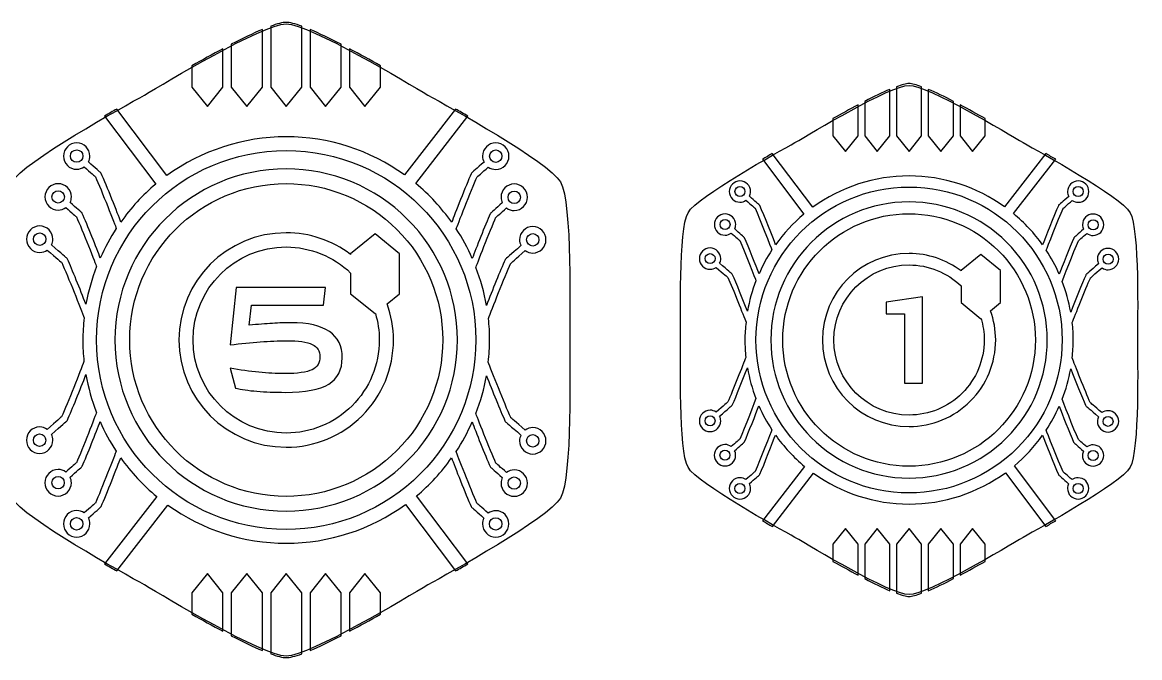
# Model space of a CAD drawing. Extents: x 3 to 173, y 187 to 306.
# Drawn here: x 29.58 to 78.08, y 278.48 to 306.05 of the extents above; entities that cross this region are included whole.
import ezdxf

# ---------------------------------------------------------------- set-up
doc = ezdxf.new("R2010")
doc.units = 0
doc.layers.add('Layer_1', color=7, linetype='CONTINUOUS')

msp = doc.modelspace()

# ---------------------------------------------------------------- linework, layer by layer
at = {"layer": 'Layer_1', "color": 7}
for points in [[(41.029709, 306.051302)], [(42.064892, 305.742621)], [(43.77366, 304.906979)], [(68.067922, 303.392791)], [(68.903562, 303.143641)], [(48.382369, 302.289258)], [(70.282703, 302.468954)], [(31.935759, 300.515998)], [(41.029709, 300.487886)], [(50.126415, 300.514896)], [(74.002305, 300.355595)], [(41.029709, 299.690278)], [(41.029709, 299.05197)], [(60.727937, 298.92464)], [(68.067922, 298.90204)], [(75.410108, 298.924088)], [(31.132089, 298.742739)], [(50.929534, 298.730612)], [(68.067922, 298.25822)], [(60.079709, 297.493134)], [(68.067922, 297.742834)], [(76.058339, 297.483212)], [(30.328416, 296.908294)], [(41.029709, 296.917114)], [(51.734311, 296.884592)], [(41.029709, 296.301406)], [(59.430928, 296.012569)], [(68.067922, 296.019735)], [(76.70767, 295.993277)], [(68.067922, 295.522539)], [(68.65276, 294.143398), (67.069671, 293.903069), (67.069671, 293.405321), (67.864522, 293.405321), (67.864522, 290.383008), (68.65276, 290.383008), (68.65276, 294.143398)], [(59.429275, 288.971345)], [(76.705466, 288.947643)], [(30.326211, 288.184761)], [(51.731553, 288.155548)], [(60.078056, 287.480859)], [(76.057785, 287.467631)], [(31.130435, 286.338189)], [(50.928984, 286.321654)], [(60.726836, 286.039982)], [(75.408454, 286.036124)], [(31.934105, 284.553354)], [(50.12421, 284.548946)], [(68.068163, 281.209458)], [(41.02992, 278.544218)]]:
    msp.add_lwpolyline(points, close=True, dxfattribs=at)
for points in [[(38.647356, 305.0977), (38.647356, 304.899813), (38.647356, 304.817682), (38.647356, 303.234041), (39.321492, 302.400603), (39.995077, 303.234041), (39.995077, 304.817682), (39.995077, 304.899813), (39.995077, 305.742621), (39.995077, 305.742621)], [(40.356124, 305.884835), (40.356124, 304.817682), (40.356124, 303.234041), (41.029709, 302.400603), (41.703845, 303.234041), (41.703845, 304.899813), (41.703845, 305.884835)], [(42.064892, 305.742621), (42.064892, 304.817682), (42.064892, 303.234041), (42.738477, 302.400603), (43.412063, 303.234041), (43.412063, 304.899813), (43.412063, 305.0977)], [(36.939141, 304.167248), (36.939141, 303.234041), (37.612726, 302.400603), (38.286312, 303.234041), (38.286312, 304.899813), (38.286312, 304.905877), (38.286312, 304.905877)], [(43.77366, 304.906979), (43.77366, 304.817682), (43.77366, 303.234041), (44.447243, 302.400603), (45.120828, 303.234041), (45.120828, 304.167799)], [(66.145283, 302.622743), (66.145283, 302.463442), (66.145283, 302.396745), (66.145283, 301.118477), (66.688781, 300.445994), (67.232829, 301.118477), (67.232829, 302.396745), (67.232829, 302.463442), (67.232829, 303.143641), (67.232829, 303.143641)], [(67.524424, 303.258294), (67.524424, 302.396745), (67.524424, 301.118477), (68.067922, 300.445994), (68.61197, 301.118477), (68.61197, 302.463442), (68.61197, 303.258294)], [(68.903562, 303.143641), (68.903562, 302.396745), (68.903562, 301.118477), (69.447063, 300.445994), (69.991111, 301.118477), (69.991111, 302.463442), (69.991111, 302.622743)], [(35.853246, 299.40089), (33.675396, 302.287604)], [(48.382369, 302.289258), (46.16483, 299.428451)], [(64.766142, 301.871988), (64.766142, 301.118477), (65.31019, 300.445994), (65.853688, 301.118477), (65.853688, 302.463442), (65.853688, 302.468403), (65.853688, 302.468403)], [(70.282703, 302.468954), (70.282703, 302.396745), (70.282703, 301.118477), (70.826201, 300.445994), (71.370252, 301.118477), (71.370252, 301.872539)], [(33.142922, 301.981129), (35.367076, 299.032127)], [(46.651003, 299.059688), (48.915947, 301.98168)], [(63.89026, 298.024505), (62.132436, 300.354492)], [(74.002305, 300.355595), (72.212508, 298.047105)], [(61.702487, 300.107548), (63.497796, 297.726849)], [(72.604974, 297.748898), (74.433354, 300.108099)], [(32.999053, 299.492943), (32.98803, 299.514991), (32.970391, 299.533733)], [(49.091232, 299.524913), (49.073593, 299.506172), (49.063673, 299.483021)], [(61.586731, 298.098919), (61.577911, 298.117109), (61.56358, 298.131441)], [(74.574465, 298.124826), (74.560134, 298.109944), (74.551867, 298.091202)], [(32.177742, 297.754961), (32.166718, 297.778663), (32.148529, 297.796302)], [(49.913647, 297.77701), (49.895455, 297.758819), (49.884432, 297.735117)], [(45.409666, 293.831411), (45.953714, 294.273485), (45.953714, 296.003199), (44.890422, 296.868056), (43.828231, 296.003199), (43.828231, 295.978394)], [(60.923619, 296.696076), (60.914799, 296.715369), (60.899918, 296.729701)], [(75.23813, 296.713715), (75.223246, 296.699384), (75.214426, 296.680091)], [(71.602865, 293.528793), (72.042184, 293.885981), (72.042184, 295.281658), (71.18394, 295.980048), (70.3268, 295.281658)], [(31.533372, 295.77224), (31.522899, 295.795391), (31.504709, 295.813581)], [(50.557464, 295.779957), (50.538724, 295.761766), (50.528801, 295.739167)], [(43.828231, 295.170313), (43.828231, 294.273485), (44.890422, 293.40918)], [(60.403272, 295.095347), (60.395005, 295.114088), (60.380121, 295.128971)], [(75.757924, 295.101962), (75.743043, 295.087079), (75.734774, 295.068889)], [(38.853511, 294.535313), (38.59885, 292.04878)], [(39.418508, 292.90151), (39.519931, 293.771328), (42.654141, 293.771328), (42.730759, 294.535313), (38.853511, 294.535313), (38.853511, 294.535313)], [(70.3268, 294.609727), (70.3268, 293.885981), (71.18394, 293.188143), (71.191659, 293.194206)], [(38.59885, 291.039505), (38.823745, 290.173546)], [(60.37902, 289.423893), (60.392798, 289.438776), (60.401618, 289.457518)], [(75.73312, 289.431059), (75.741939, 289.412318), (75.756824, 289.397435)], [(31.503056, 288.745347), (31.520144, 288.764088), (31.531168, 288.78724)], [(50.526597, 288.754167), (50.537621, 288.731016), (50.555813, 288.712826)], [(60.898814, 287.81269), (60.913699, 287.827022), (60.921965, 287.846314)], [(75.213326, 287.829779), (75.222145, 287.811036), (75.236476, 287.796705)], [(32.146875, 286.749949), (32.165064, 286.767588), (32.175537, 286.791289)], [(49.882778, 286.770895), (49.893801, 286.747742), (49.91144, 286.730103)], [(63.53252, 286.776407), (61.704141, 284.418308)], [(61.561926, 286.401579), (61.576811, 286.416464), (61.585077, 286.434653)], [(62.13464, 284.17026), (63.924987, 286.47875)], [(72.247235, 286.501901), (74.005062, 284.171914)], [(74.54966, 286.428038), (74.559033, 286.409298), (74.573364, 286.394414)], [(35.410069, 285.465617), (33.145126, 282.544174)], [(32.968737, 285.000941), (32.986926, 285.019684), (32.997953, 285.042834)], [(33.678151, 282.236597), (35.896242, 285.097405)], [(46.207827, 285.125517), (48.385676, 282.238801)], [(49.060916, 285.034015), (49.072492, 285.010864), (49.090131, 284.992122)], [(65.31019, 284.080411), (64.766142, 283.40793), (64.766142, 282.654969)], [(65.853688, 282.058004), (65.853688, 282.12966), (65.853688, 283.40793), (65.31019, 284.080411), (65.31019, 284.080411)], [(66.688781, 284.080411), (66.145283, 283.40793), (66.145283, 282.12966), (66.145283, 282.062413), (66.145283, 281.903663)], [(67.232829, 281.382215), (67.232829, 282.062413), (67.232829, 282.12966), (67.232829, 283.40793), (66.688781, 284.080411), (66.688781, 284.080411)], [(68.067922, 284.080411), (67.524424, 283.40793), (67.524424, 282.062413), (67.524424, 281.268112)], [(68.61197, 281.267562), (68.61197, 282.12966), (68.61197, 283.40793), (68.067922, 284.080411), (68.067922, 284.080411)], [(69.447063, 284.080411), (68.903562, 283.40793), (68.903562, 282.062413), (68.903562, 281.382215)], [(69.991111, 281.903663), (69.991111, 282.12966), (69.991111, 283.40793), (69.447063, 284.080411), (69.447063, 284.080411)], [(70.826201, 284.080411), (70.282703, 283.40793), (70.282703, 282.062413), (70.282703, 282.057451)], [(71.370252, 282.654419), (71.370252, 283.40793), (70.826201, 284.080411), (70.826201, 284.080411)], [(37.612726, 282.125802), (36.939141, 281.292366), (36.939141, 280.359159)], [(38.286312, 279.62053), (38.286312, 279.708724), (38.286312, 281.292366), (37.612726, 282.125802), (37.612726, 282.125802)], [(39.321492, 282.125802), (38.647356, 281.292366), (38.647356, 279.708724), (38.647356, 279.625491), (38.647356, 279.428706)], [(39.995077, 278.783233), (39.995077, 279.625491), (39.995077, 279.708724), (39.995077, 281.292366), (39.321492, 282.125802), (39.321492, 282.125802)], [(41.029709, 282.125802), (40.356124, 281.292366), (40.356124, 279.625491), (40.356124, 278.641572)], [(41.703845, 278.641021), (41.703845, 279.708724), (41.703845, 281.292366), (41.029709, 282.125802), (41.029709, 282.125802)], [(42.738477, 282.125802), (42.064892, 281.292366), (42.064892, 279.625491), (42.064892, 278.783233)], [(43.412063, 279.428706), (43.412063, 279.708724), (43.412063, 281.292366), (42.738477, 282.125802), (42.738477, 282.125802)], [(44.447243, 282.125802), (43.77366, 281.292366), (43.77366, 279.625491), (43.77366, 279.619426)], [(45.120828, 280.358606), (45.120828, 281.292366), (44.447243, 282.125802), (44.447243, 282.125802)]]:
    msp.add_lwpolyline(points, dxfattribs=at)
for points in [[(41.029709, 306.051302), (40.872895, 306.051302), (40.636746, 305.986669), (40.356124, 305.884835)], [(41.703845, 305.884835), (41.423336, 305.986613), (41.186475, 306.051302), (41.029709, 306.051302)], [(34.876254, 302.896791), (35.77092, 303.412119), (39.996847, 305.982292), (41.029918, 305.982292)], [(39.995077, 305.742621), (39.595961, 305.574511), (39.132626, 305.349068), (38.647356, 305.0977)], [(41.029918, 305.982292), (42.062989, 305.982292), (46.28892, 303.412119), (47.183586, 302.896791)], [(43.412063, 305.0977), (42.926844, 305.349033), (42.463943, 305.574556), (42.064892, 305.742621)], [(38.286312, 304.905877), (37.832465, 304.664441), (37.374446, 304.414362), (36.939141, 304.167248)], [(45.120828, 304.167799), (44.685486, 304.414927), (44.227499, 304.665565), (43.77366, 304.906979)], [(63.110866, 300.830965), (63.831595, 301.246178), (67.235936, 303.317034), (68.068162, 303.317034)], [(67.232829, 303.143641), (66.910701, 303.007947), (66.536948, 302.825642), (66.145283, 302.622743)], [(68.067922, 303.392791), (67.941357, 303.392791), (67.750916, 303.340492), (67.524424, 303.258294)], [(68.61197, 303.258294), (68.385566, 303.340447), (68.194448, 303.392791), (68.067922, 303.392791)], [(68.068162, 303.317034), (68.900388, 303.317034), (72.304732, 301.246178), (73.02546, 300.830965)], [(69.991111, 302.622743), (69.599488, 302.825614), (69.22564, 303.007983), (68.903562, 303.143641)], [(29.121023, 299.122781), (29.63756, 300.015354), (33.981589, 302.381464), (34.876254, 302.896791)], [(47.183586, 302.896791), (48.07825, 302.381464), (52.422279, 300.015354), (52.938815, 299.122781)], [(33.675396, 302.287604), (33.507062, 302.191832), (33.328607, 302.088222), (33.142922, 301.981129)], [(48.915947, 301.98168), (48.729499, 302.089205), (48.551293, 302.193162), (48.382369, 302.289258)], [(65.853688, 302.468403), (65.487383, 302.273521), (65.11748, 302.071452), (64.766142, 301.871988)], [(71.370252, 301.872539), (71.018883, 302.072015), (70.648999, 302.27409), (70.282703, 302.468954)], [(31.935759, 300.819718), (31.620629, 300.819718), (31.361944, 300.562387), (31.361944, 300.247556)], [(32.509576, 300.247556), (32.509576, 300.562387), (32.250885, 300.819718), (31.935759, 300.819718)], [(41.029709, 301.086506), (39.169598, 301.083244), (37.358005, 300.493333), (35.853246, 299.40089)], [(46.16483, 299.428451), (44.668205, 300.502854), (42.87265, 301.082613), (41.029709, 301.086506)], [(50.126415, 300.819718), (49.81076, 300.819718), (49.553151, 300.560039), (49.553151, 300.244249)], [(50.699678, 300.244249), (50.699678, 300.560039), (50.442066, 300.819718), (50.126415, 300.819718)], [(58.474541, 297.790146), (58.890655, 298.509315), (62.390137, 300.415752), (63.110866, 300.830965)], [(73.02546, 300.830965), (73.746188, 300.415752), (77.24567, 298.509315), (77.661784, 297.790146)], [(31.361944, 300.247556), (31.361944, 299.93273), (31.620629, 299.673741), (31.935759, 299.673741)], [(31.667317, 300.247556), (31.667317, 300.397701), (31.785467, 300.515998), (31.935759, 300.515998)], [(31.935759, 299.978563), (31.785467, 299.978563), (31.667317, 300.097411), (31.667317, 300.247556)], [(31.935759, 300.515998), (32.086048, 300.515998), (32.204203, 300.397701), (32.204203, 300.247556)], [(32.204203, 300.247556), (32.204203, 300.097411), (32.086048, 299.978563), (31.935759, 299.978563)], [(32.446186, 299.991241), (32.485417, 300.068577), (32.509576, 300.155523), (32.509576, 300.247556)], [(32.79731, 292.263754), (32.797755, 296.805782), (36.483327, 300.487653), (41.029709, 300.487886)], [(41.029709, 300.487886), (45.576523, 300.488261), (49.262767, 296.806213), (49.263213, 292.263754)], [(49.553151, 300.244249), (49.553151, 300.151348), (49.577495, 300.0649), (49.617091, 299.986832)], [(49.85687, 300.2448), (49.85687, 300.396955), (49.976651, 300.514896), (50.126415, 300.514896)], [(50.126415, 299.9725), (49.976651, 299.9725), (49.85687, 300.092636), (49.85687, 300.2448)], [(50.126415, 300.514896), (50.276173, 300.514896), (50.394856, 300.396955), (50.394856, 300.2448)], [(50.394856, 300.2448), (50.394856, 300.092636), (50.276173, 299.9725), (50.126415, 299.9725)], [(50.126415, 299.668229), (50.442066, 299.668229), (50.699678, 299.928463), (50.699678, 300.244249)], [(62.132436, 300.354492), (61.996571, 300.277187), (61.852356, 300.193991), (61.702487, 300.107548)], [(74.433354, 300.108099), (74.28287, 300.194891), (74.138643, 300.278028), (74.002305, 300.355595)], [(31.935759, 299.673741), (32.055489, 299.673741), (32.16687, 299.71111), (32.259324, 299.774614)], [(32.259324, 299.774614), (32.530435, 299.539679), (32.745116, 299.350557), (32.748251, 299.347422)], [(32.970391, 299.533733), (32.970391, 299.533733), (32.742838, 299.734111), (32.446186, 299.991241)], [(49.617091, 299.986832), (49.319516, 299.727149), (49.091232, 299.524913), (49.091232, 299.524913)], [(49.315026, 299.340256), (49.318158, 299.343395), (49.532379, 299.533864), (49.803403, 299.770204)], [(49.803403, 299.770204), (49.895574, 299.706574), (50.006764, 299.668229), (50.126415, 299.668229)], [(32.748251, 299.347422), (33.002279, 298.788502), (33.61171, 297.214948), (33.653346, 297.107283)], [(33.852886, 297.384544), (33.720351, 297.727294), (33.23671, 298.975429), (32.999053, 299.492943)], [(41.029709, 299.690278), (36.924286, 299.689801), (33.596465, 296.364695), (33.596572, 292.263203)], [(46.286565, 297.515011), (44.892362, 298.90787), (43.001404, 299.690341), (41.029709, 299.690278)], [(49.063673, 299.483021), (48.827713, 298.965929), (48.351384, 297.731043), (48.214249, 297.374071)], [(48.409931, 297.087991), (48.453441, 297.201162), (49.061514, 298.779055), (49.315026, 299.340256)], [(68.067922, 299.385456), (66.566675, 299.382653), (65.104636, 298.906367), (63.89026, 298.024505)], [(72.212508, 298.047105), (71.004573, 298.914338), (69.555371, 299.382307), (68.067922, 299.385456)], [(31.132089, 299.046458), (30.816968, 299.046458), (30.558272, 298.788576), (30.558272, 298.473746)], [(31.705903, 298.473746), (31.705903, 298.788576), (31.447221, 299.046458), (31.132089, 299.046458)], [(35.367076, 299.032127), (34.794431, 298.549327), (34.285614, 297.995686), (33.852886, 297.384544)], [(34.23543, 292.263203), (34.235247, 296.012223), (37.277096, 299.051603), (41.029709, 299.05197)], [(41.029709, 299.05197), (42.831974, 299.052086), (44.560456, 298.336883), (45.834859, 297.06372)], [(48.214249, 297.374071), (47.768942, 298.001619), (47.243405, 298.568295), (46.651003, 299.059688)], [(50.929534, 299.034883), (50.613877, 299.034883), (50.35627, 298.774656), (50.35627, 298.458863)], [(51.504452, 298.458863), (51.504452, 298.774656), (51.245186, 299.034883), (50.929534, 299.034883)], [(52.938815, 299.122781), (53.45535, 298.230209), (53.337251, 293.293911), (53.337251, 292.263255)], [(60.727937, 299.169931), (60.473593, 299.169931), (60.264918, 298.962136), (60.264918, 298.708012)], [(60.511862, 298.708012), (60.511862, 298.829206), (60.606635, 298.92464), (60.727937, 298.92464)], [(61.19151, 298.708012), (61.19151, 298.962136), (60.982279, 299.169931), (60.727937, 299.169931)], [(60.727937, 298.92464), (60.849236, 298.92464), (60.944565, 298.829206), (60.944565, 298.708012)], [(61.423573, 292.263754), (61.423958, 295.92992), (64.398551, 298.901798), (68.067922, 298.90204)], [(68.067922, 298.90204), (71.737723, 298.902405), (74.712987, 295.930349), (74.713372, 292.263754)], [(75.410108, 299.169931), (75.155338, 299.169931), (74.947089, 298.960155), (74.947089, 298.705256)], [(75.192379, 298.705807), (75.192379, 298.828623), (75.289229, 298.924088), (75.410108, 298.924088)], [(75.872577, 298.705256), (75.872577, 298.960155), (75.664867, 299.169931), (75.410108, 299.169931)], [(75.410108, 298.924088), (75.530978, 298.924088), (75.626736, 298.828623), (75.626736, 298.705807)], [(30.558272, 298.473746), (30.558272, 298.158922), (30.816968, 297.899931), (31.132089, 297.899931)], [(30.863094, 298.473746), (30.863094, 298.623891), (30.981797, 298.742739), (31.132089, 298.742739)], [(31.132089, 298.205304), (30.981797, 298.205304), (30.863094, 298.323601), (30.863094, 298.473746)], [(31.132089, 298.742739), (31.28238, 298.742739), (31.40108, 298.623891), (31.40108, 298.473746)], [(31.40108, 298.473746), (31.40108, 298.323601), (31.28238, 298.205304), (31.132089, 298.205304)], [(31.650782, 298.232313), (31.68538, 298.305876), (31.705903, 298.387579), (31.705903, 298.473746)], [(50.35627, 298.458863), (50.35627, 298.372026), (50.377115, 298.290508), (50.411944, 298.216328)], [(50.661646, 298.459414), (50.661646, 298.611571), (50.77977, 298.730612), (50.929534, 298.730612)], [(50.929534, 298.188216), (50.77977, 298.188216), (50.661646, 298.307253), (50.661646, 298.459414)], [(50.929534, 298.730612), (51.079301, 298.730612), (51.199079, 298.611571), (51.199079, 298.459414)], [(51.199079, 298.459414), (51.199079, 298.307253), (51.079301, 298.188216), (50.929534, 298.188216)], [(50.929534, 297.882843), (51.245186, 297.882843), (51.504452, 298.14308), (51.504452, 298.458863)], [(60.264918, 298.708012), (60.264918, 298.453891), (60.473593, 298.244991), (60.727937, 298.244991)], [(60.727937, 298.490833), (60.606635, 298.490833), (60.511862, 298.586819), (60.511862, 298.708012)], [(60.944565, 298.708012), (60.944565, 298.586819), (60.849236, 298.490833), (60.727937, 298.490833)], [(60.727937, 298.244991), (60.824573, 298.244991), (60.914593, 298.275311), (60.989216, 298.326571)], [(60.989216, 298.326571), (61.208031, 298.136937), (61.381352, 297.984041), (61.383884, 297.98151)], [(61.140247, 298.501306), (61.171898, 298.56373), (61.19151, 298.633725), (61.19151, 298.708012)], [(61.56358, 298.131441), (61.56358, 298.131441), (61.379679, 298.293757), (61.140247, 298.501306)], [(74.998902, 298.497448), (74.758725, 298.287838), (74.574465, 298.124826), (74.574465, 298.124826)], [(74.755265, 297.975447), (74.757805, 297.977987), (74.930635, 298.131945), (75.149383, 298.322713)], [(74.947089, 298.705256), (74.947089, 298.630268), (74.966954, 298.560463), (74.998902, 298.497448)], [(75.149383, 298.322713), (75.223774, 298.271353), (75.313534, 298.240582), (75.410108, 298.240582)], [(75.410108, 298.485872), (75.289229, 298.485872), (75.192379, 298.582984), (75.192379, 298.705807)], [(75.626736, 298.705807), (75.626736, 298.582984), (75.530978, 298.485872), (75.410108, 298.485872)], [(75.410108, 298.240582), (75.664867, 298.240582), (75.872577, 298.450361), (75.872577, 298.705256)], [(31.132089, 297.899931), (31.257392, 297.899931), (31.3725, 297.942834), (31.467227, 298.011827)], [(31.467227, 298.011827), (31.71696, 297.794872), (31.92403, 297.612904), (31.926939, 297.609991)], [(32.148529, 297.796302), (32.148529, 297.796302), (31.931906, 297.988007), (31.650782, 298.232313)], [(50.411944, 298.216328), (50.1301, 297.969686), (49.913644, 297.77701), (49.913647, 297.77701)], [(50.135784, 297.592352), (50.138917, 297.595491), (50.346429, 297.778607), (50.593845, 297.99474)], [(50.593845, 297.99474), (50.688584, 297.92523), (50.803926, 297.882843), (50.929534, 297.882843)], [(61.383884, 297.98151), (61.58891, 297.530363), (62.080637, 296.259878), (62.114244, 296.172973)], [(62.275751, 296.396766), (62.16878, 296.673426), (61.778546, 297.681194), (61.586731, 298.098919)], [(68.067922, 298.25822), (64.754347, 298.257877), (62.068378, 295.573883), (62.068493, 292.263203)], [(72.310982, 296.502477), (71.185644, 297.62678), (69.659353, 298.258347), (68.067922, 298.25822)], [(74.551867, 298.091202), (74.361421, 297.673817), (73.977387, 296.676638), (73.866705, 296.388498)], [(74.024905, 296.157539), (74.060019, 296.248889), (74.550654, 297.522459), (74.755265, 297.975447)], [(31.926939, 297.609991), (32.172636, 297.067687), (32.776149, 295.504124), (32.79731, 295.449227)], [(32.960468, 295.821298), (32.80655, 296.219495), (32.393399, 297.284259), (32.177742, 297.754961)], [(48.463951, 292.263203), (48.464002, 294.233009), (47.680769, 296.122152), (46.286565, 297.515011)], [(49.884432, 297.735117), (49.67134, 297.267041), (49.268318, 296.221188), (49.108871, 295.805864)], [(49.264313, 295.415603), (49.285677, 295.471372), (49.890432, 297.047683), (50.135784, 297.592352)], [(58.153569, 292.263246), (58.153569, 293.093672), (58.058429, 297.070977), (58.474541, 297.790146)], [(60.079709, 297.738424), (59.825371, 297.738424), (59.616137, 297.530079), (59.616137, 297.275955)], [(59.862531, 297.275955), (59.862531, 297.397149), (59.958407, 297.493134), (60.079709, 297.493134)], [(60.542729, 297.275955), (60.542729, 297.530078), (60.334054, 297.738424), (60.079709, 297.738424)], [(60.079709, 297.493134), (60.201008, 297.493134), (60.296338, 297.397148), (60.296338, 297.275955)], [(63.497796, 297.726849), (63.035622, 297.337081), (62.624975, 296.890129), (62.275751, 296.396766)], [(62.584432, 292.263203), (62.584344, 295.289192), (65.039287, 297.742407), (68.067922, 297.742834)], [(68.067922, 297.742834), (69.522523, 297.742921), (70.917575, 297.165638), (71.94615, 296.137993)], [(73.866705, 296.388498), (73.507275, 296.894974), (73.083102, 297.352317), (72.604974, 297.748898)], [(76.058339, 297.729054), (75.803568, 297.729054), (75.595316, 297.518729), (75.595316, 297.263828)], [(75.842261, 297.264379), (75.842261, 297.387197), (75.93746, 297.483212), (76.058339, 297.483212)], [(76.521908, 297.263828), (76.521908, 297.518729), (76.313103, 297.729054), (76.058339, 297.729054)], [(76.058339, 297.483212), (76.179214, 297.483212), (76.275517, 297.387197), (76.275517, 297.264379)], [(77.661784, 297.790146), (78.077896, 297.070977), (77.982758, 293.093672), (77.982758, 292.263246)], [(30.328416, 297.212565), (30.013286, 297.212565), (29.754601, 296.954124), (29.754601, 296.639301)], [(30.059974, 296.639852), (30.059974, 296.790001), (30.178127, 296.908294), (30.328416, 296.908294)], [(30.902783, 296.639301), (30.902783, 296.954124), (30.643539, 297.212565), (30.328416, 297.212565)], [(30.328416, 296.908294), (30.478705, 296.908294), (30.596857, 296.790001), (30.596857, 296.639852)], [(33.653346, 297.107283), (33.387213, 296.698486), (33.15546, 296.268352), (32.960468, 295.821298)], [(41.029709, 296.917114), (38.457373, 296.916572), (36.372397, 294.833076), (36.372492, 292.263203)], [(43.828231, 295.978394), (43.02193, 296.586137), (42.039749, 296.915594), (41.029709, 296.917114)], [(45.834859, 297.06372), (47.109262, 295.790557), (47.825178, 294.063741), (47.82509, 292.263203)], [(49.108871, 295.805864), (48.911742, 296.251795), (48.677962, 296.680638), (48.409931, 297.087991)], [(51.734311, 297.188863), (51.418662, 297.188863), (51.159943, 296.92918), (51.159943, 296.613394)], [(51.464766, 296.613394), (51.464766, 296.765548), (51.584552, 296.884592), (51.734311, 296.884592)], [(52.307575, 296.613394), (52.307575, 296.92918), (52.049971, 297.188863), (51.734311, 297.188863)], [(51.734311, 296.884592), (51.884086, 296.884592), (52.002752, 296.765548), (52.002752, 296.613394)], [(59.616137, 297.275955), (59.616137, 297.021836), (59.825371, 296.812934), (60.079709, 296.812934)], [(60.079709, 297.059327), (59.958407, 297.059327), (59.862531, 297.154761), (59.862531, 297.275955)], [(60.296338, 297.275955), (60.296338, 297.154761), (60.201008, 297.059327), (60.079709, 297.059327)], [(60.079709, 296.812934), (60.180844, 296.812934), (60.273353, 296.847643), (60.349805, 296.903333)], [(60.349805, 296.903333), (60.551368, 296.728212), (60.718423, 296.58157), (60.720772, 296.579219)], [(60.498081, 297.081376), (60.525993, 297.140754), (60.542729, 297.206403), (60.542729, 297.275955)], [(60.899918, 296.729701), (60.899918, 296.729701), (60.724977, 296.884178), (60.498081, 297.081376)], [(75.640517, 297.068147), (75.413037, 296.869062), (75.23813, 296.713715), (75.23813, 296.713715)], [(75.417827, 296.564887), (75.420367, 296.567427), (75.588001, 296.715096), (75.78769, 296.889553)], [(75.595316, 297.263828), (75.595316, 297.193736), (75.612436, 297.128023), (75.640517, 297.068147)], [(75.78769, 296.889553), (75.864156, 296.833446), (75.956959, 296.799705), (76.058339, 296.799705)], [(76.058339, 297.045547), (75.93746, 297.045547), (75.842261, 297.141558), (75.842261, 297.264379)], [(76.275517, 297.264379), (76.275517, 297.141558), (76.179214, 297.045547), (76.058339, 297.045547)], [(76.058339, 296.799705), (76.313103, 296.799705), (76.521908, 297.008936), (76.521908, 297.263828)], [(29.754601, 296.639301), (29.754601, 296.324474), (30.013286, 296.066588), (30.328416, 296.066588)], [(30.328416, 296.370859), (30.178127, 296.370859), (30.059974, 296.489707), (30.059974, 296.639852)], [(30.596857, 296.639852), (30.596857, 296.489707), (30.478705, 296.370859), (30.328416, 296.370859)], [(30.842148, 296.389049), (30.879677, 296.465095), (30.902783, 296.549312), (30.902783, 296.639301)], [(31.504709, 295.813581), (31.504709, 295.813581), (31.282121, 296.011695), (30.842148, 296.389049)], [(51.221129, 296.361489), (50.77935, 295.980068), (50.557464, 295.77996), (50.557464, 295.779957)], [(51.159943, 296.613394), (51.159943, 296.522739), (51.183354, 296.438141), (51.221129, 296.361489)], [(51.734311, 296.341645), (51.584552, 296.341645), (51.464766, 296.461233), (51.464766, 296.613394)], [(51.734311, 296.037925), (52.049968, 296.037925), (52.307575, 296.297601), (52.307575, 296.613394)], [(52.002752, 296.613394), (52.002752, 296.461233), (51.884086, 296.341645), (51.734311, 296.341645)], [(60.720772, 296.579219), (60.919078, 296.141483), (61.40649, 294.878934), (61.423573, 294.834622)], [(61.555314, 295.135035), (61.43108, 295.45645), (61.097676, 296.316136), (60.923619, 296.696076)], [(74.068452, 292.263203), (74.068507, 293.853244), (73.436319, 295.378173), (72.310982, 296.502477)], [(75.214426, 296.680091), (75.042437, 296.302271), (74.717492, 295.458149), (74.588799, 295.122908)], [(74.714475, 294.808164), (74.731719, 294.853179), (75.2198, 296.125242), (75.417827, 296.564887)], [(30.328416, 296.066588), (30.449867, 296.066588), (30.562748, 296.10446), (30.655839, 296.169666)], [(30.655839, 296.169666), (31.069427, 295.815167), (31.280261, 295.629571), (31.283673, 295.626167)], [(36.98875, 292.263203), (36.988571, 294.49308), (38.797695, 296.30097), (41.029709, 296.301406)], [(41.029709, 296.301406), (42.073767, 296.299636), (43.076635, 295.894301), (43.828231, 295.170313)], [(50.780157, 295.594197), (50.783657, 295.597685), (50.992986, 295.784756), (51.406888, 296.142105)], [(51.406888, 296.142105), (51.499897, 296.076686), (51.61282, 296.037925), (51.734311, 296.037925)], [(59.430928, 296.258412), (59.176584, 296.258412), (58.967356, 296.049509), (58.967356, 295.795391)], [(59.2143, 295.795942), (59.2143, 295.917139), (59.309629, 296.012569), (59.430928, 296.012569)], [(59.894501, 295.795391), (59.894501, 296.049509), (59.685267, 296.258412), (59.430928, 296.258412)], [(59.430928, 296.012569), (59.552228, 296.012569), (59.647557, 295.917139), (59.647557, 295.795942)], [(62.114244, 296.172973), (61.899552, 295.843017), (61.712602, 295.495849), (61.555314, 295.135035)], [(68.067922, 296.019735), (65.991822, 296.019217), (64.309107, 294.33749), (64.309185, 292.263203)], [(70.3268, 295.261814), (69.676008, 295.752479), (68.883215, 296.018485), (68.067922, 296.019735)], [(71.94615, 296.137993), (72.974724, 295.110349), (73.552555, 293.716534), (73.552513, 292.263203)], [(74.588799, 295.122908), (74.429754, 295.482752), (74.241144, 295.828813), (74.024905, 296.157539)], [(76.70767, 296.239119), (76.452911, 296.239119), (76.244097, 296.02934), (76.244097, 295.774444)], [(76.490491, 295.774444), (76.490491, 295.89726), (76.5868, 295.993277), (76.70767, 295.993277)], [(77.170139, 295.774444), (77.170139, 296.02934), (76.962446, 296.239119), (76.70767, 296.239119)], [(76.70767, 295.993277), (76.828554, 295.993277), (76.924298, 295.89726), (76.924298, 295.774444)], [(31.283673, 295.626167), (31.552676, 295.038533), (32.121277, 293.583354), (32.260977, 293.225074)], [(32.337045, 293.815425), (32.083299, 294.461053), (31.740994, 295.322819), (31.533372, 295.77224)], [(32.79731, 295.449227), (32.591693, 294.920668), (32.437559, 294.373537), (32.337045, 293.815425)], [(49.722924, 293.764713), (49.62402, 294.32857), (49.470426, 294.881472), (49.264313, 295.415603)], [(50.528801, 295.739167), (50.320383, 295.285132), (49.976399, 294.413762), (49.722924, 293.764713)], [(49.809465, 293.196411), (49.957651, 293.578414), (50.513861, 295.00884), (50.780157, 295.594197)], [(58.967356, 295.795391), (58.967356, 295.54127), (59.176584, 295.332921), (59.430928, 295.332921)], [(59.430928, 295.578763), (59.309629, 295.578763), (59.2143, 295.674748), (59.2143, 295.795942)], [(59.647557, 295.795942), (59.647557, 295.674748), (59.552228, 295.578763), (59.430928, 295.578763)], [(59.430928, 295.332921), (59.528953, 295.332921), (59.619828, 295.364075), (59.694961, 295.416706)], [(59.694961, 295.416706), (60.028771, 295.130562), (60.199324, 294.980686), (60.202078, 294.977938)], [(59.845442, 295.593646), (59.875733, 295.655028), (59.894501, 295.722753), (59.894501, 295.795391)], [(60.380121, 295.128971), (60.380121, 295.128971), (60.200548, 295.289054), (59.845442, 295.593646)], [(64.806381, 292.263203), (64.806353, 294.063045), (66.266507, 295.522211), (68.067922, 295.522539)], [(68.067922, 295.522539), (68.910623, 295.521201), (69.720111, 295.194087), (70.3268, 294.609727)], [(76.293706, 295.571046), (75.937141, 295.263172), (75.757924, 295.101965), (75.757924, 295.101962)], [(75.937621, 294.952031), (75.940161, 294.954854), (76.10957, 295.105662), (76.443637, 295.394106)], [(76.244097, 295.774444), (76.244097, 295.701269), (76.263223, 295.632918), (76.293706, 295.571046)], [(76.443637, 295.394106), (76.518705, 295.341302), (76.609617, 295.30977), (76.70767, 295.30977)], [(76.70767, 295.555061), (76.5868, 295.555061), (76.490491, 295.651624), (76.490491, 295.774444)], [(76.70767, 295.30977), (76.96244, 295.30977), (77.170139, 295.519544), (77.170139, 295.774444)], [(76.924298, 295.774444), (76.924298, 295.651624), (76.828554, 295.555061), (76.70767, 295.555061)], [(60.202078, 294.977938), (60.419194, 294.503613), (60.87756, 293.329061), (60.990316, 293.039866)], [(61.052052, 293.516116), (60.847249, 294.037252), (60.570847, 294.732585), (60.403272, 295.095347)], [(70.3268, 295.281658), (70.3268, 295.281658), (70.3268, 295.261814), (70.3268, 295.261814)], [(75.734774, 295.068889), (75.566558, 294.702402), (75.288925, 293.999223), (75.084342, 293.475326)], [(75.153794, 293.016715), (75.273397, 293.325059), (75.722689, 294.479545), (75.937621, 294.952031)], [(61.423573, 294.834622), (61.257621, 294.408067), (61.133206, 293.966523), (61.052052, 293.516116)], [(75.084342, 293.475326), (75.004625, 293.930542), (74.880752, 294.376926), (74.714475, 294.808164)], [(45.68803, 292.263203), (45.686132, 292.798036), (45.591965, 293.328539), (45.409666, 293.831411)], [(71.82776, 292.263203), (71.826129, 292.694843), (71.750051, 293.122973), (71.602865, 293.528793)], [(32.260977, 293.225074), (32.222503, 292.905834), (32.201526, 292.584731), (32.198138, 292.263203)], [(40.433295, 292.986398), (40.141683, 292.969427), (39.803547, 292.941109), (39.418508, 292.90151)], [(41.235864, 293.012305), (40.995213, 293.012305), (40.727734, 293.003369), (40.433295, 292.986398)], [(42.904943, 292.630313), (42.534061, 292.884874), (41.977629, 293.012305), (41.235864, 293.012305)], [(44.890422, 293.40918), (44.890422, 293.40918), (44.899792, 293.416345), (44.899792, 293.416345)], [(44.899792, 293.416345), (45.012653, 293.0423), (45.070583, 292.653872), (45.071769, 292.263203)], [(49.862382, 292.263203), (49.861259, 292.574988), (49.843595, 292.886494), (49.809465, 293.196411)], [(60.990316, 293.039866), (60.959441, 292.782085), (60.942696, 292.522811), (60.940157, 292.263203)], [(71.191659, 293.194206), (71.282805, 292.892222), (71.329594, 292.578618), (71.330563, 292.263203)], [(75.196787, 292.263203), (75.195796, 292.514956), (75.181444, 292.76648), (75.153794, 293.016715)], [(43.461119, 291.493155), (43.461119, 291.99945), (43.275829, 292.37858), (42.904943, 292.630313)], [(32.198138, 292.263203), (32.199222, 291.951051), (32.216885, 291.639176), (32.251055, 291.328893)], [(41.029709, 284.038521), (36.482897, 284.038755), (32.797147, 287.721297), (32.79731, 292.263754)], [(33.596572, 292.263203), (33.596465, 288.161712), (36.924286, 284.836606), (41.029709, 284.836129)], [(41.029709, 285.474987), (37.277311, 285.475354), (34.235552, 288.514399), (34.23543, 292.263203)], [(36.372492, 292.263203), (36.372397, 289.693331), (38.457373, 287.609835), (41.029709, 287.609293)], [(41.029709, 288.225), (38.797695, 288.225437), (36.988571, 290.033326), (36.98875, 292.263203)], [(38.59885, 292.04878), (39.063162, 292.108178), (39.499196, 292.153818), (39.906883, 292.184931)], [(39.906883, 292.184931), (40.314572, 292.216044), (40.688316, 292.231233), (41.028056, 292.231233)], [(41.028056, 292.231233), (41.560318, 292.231233), (41.938245, 292.177759), (42.161906, 292.070278)], [(42.161906, 292.070278), (42.385567, 291.962796), (42.497045, 291.784503), (42.497045, 291.535599)], [(45.071769, 292.263203), (45.071855, 291.192181), (44.646025, 290.165001), (43.887973, 289.407673)], [(44.323693, 288.972359), (45.197306, 289.845145), (45.688076, 291.028904), (45.68803, 292.263203)], [(47.82509, 292.263203), (47.825031, 290.462761), (47.109052, 288.736086), (45.834664, 287.463043)], [(46.286565, 287.011396), (47.680768, 288.404255), (48.464002, 290.293397), (48.463951, 292.263203)], [(49.263213, 292.263754), (49.263291, 290.082196), (48.395848, 287.989972), (46.851739, 286.447414)], [(49.798992, 291.301884), (49.83763, 291.620931), (49.858791, 291.941849), (49.862382, 292.263203)], [(53.337251, 292.263255), (53.337252, 291.232599), (53.455351, 286.296317), (52.938815, 285.403744)], [(58.474542, 286.736358), (58.058429, 287.455528), (58.153569, 291.43282), (58.153569, 292.263246)], [(60.940157, 292.263203), (60.940927, 292.011092), (60.955095, 291.7592), (60.9826, 291.50859)], [(68.067922, 285.624367), (64.39812, 285.624609), (61.423349, 288.597159), (61.423573, 292.263754)], [(62.068493, 292.263203), (62.068379, 288.952523), (64.754347, 286.268531), (68.067922, 286.268187)], [(68.067922, 286.784123), (65.039502, 286.78455), (62.584648, 289.237429), (62.584432, 292.263203)], [(64.309185, 292.263203), (64.309107, 290.188917), (65.991822, 288.50719), (68.067922, 288.506672)], [(68.067922, 289.003867), (66.266507, 289.004195), (64.806353, 290.463362), (64.806381, 292.263203)], [(73.552513, 292.263203), (73.552296, 289.237), (71.096772, 286.783942), (68.067922, 286.784123)], [(71.330563, 292.263203), (71.330577, 291.398691), (70.986825, 290.569589), (70.374945, 289.958329)], [(70.726568, 289.606886), (71.431683, 290.311381), (71.827797, 291.266894), (71.82776, 292.263203)], [(72.310981, 288.02393), (73.436319, 289.148234), (74.068507, 290.673162), (74.068452, 292.263203)], [(74.713372, 292.263754), (74.713479, 290.502802), (74.013362, 288.813947), (72.767068, 287.568789)], [(75.145525, 291.487643), (75.176729, 291.745038), (75.193842, 292.003944), (75.196787, 292.263203)], [(77.982758, 292.263246), (77.982758, 291.43282), (78.077897, 287.455528), (77.661784, 286.736359)], [(42.497045, 291.535599), (42.497045, 291.272552), (42.382412, 291.084293), (42.153086, 290.971155)], [(60.9826, 291.50859), (60.862848, 291.19986), (60.414755, 290.046203), (60.199874, 289.573824)], [(32.251055, 291.328893), (32.102687, 290.946412), (31.547153, 289.516882), (31.280916, 288.931658)], [(39.838534, 290.860912), (39.450665, 290.90051), (39.037683, 290.960309), (38.59885, 291.039505)], [(42.875177, 290.34773), (43.26588, 290.58532), (43.461119, 290.967062), (43.461119, 291.493155)], [(50.7774, 288.898585), (50.508394, 289.486045), (49.938285, 290.944831), (49.798992, 291.301884)], [(60.401618, 289.457518), (60.569853, 289.824052), (60.848028, 290.527749), (61.052603, 291.051632)], [(61.052603, 291.051632), (61.131928, 290.596266), (61.255433, 290.149697), (61.421368, 289.718242)], [(74.713372, 289.690681), (74.879391, 290.117593), (75.003807, 290.559509), (75.084892, 291.010291)], [(75.084892, 291.010291), (75.289695, 290.489161), (75.56555, 289.793818), (75.73312, 289.431059)], [(75.935417, 289.547366), (75.718297, 290.02155), (75.257948, 291.199439), (75.145525, 291.487643)], [(31.531168, 288.78724), (31.739614, 289.241333), (32.084129, 290.112661), (32.337595, 290.761693)], [(32.337595, 290.761693), (32.435928, 290.197706), (32.588969, 289.644619), (32.794552, 289.110252)], [(40.964115, 290.80579), (40.604553, 290.80579), (40.229234, 290.824141), (39.838534, 290.860912)], [(42.153086, 290.971155), (41.923761, 290.860845), (41.527516, 290.80579), (40.964115, 290.80579)], [(49.263213, 289.076076), (49.468897, 289.604991), (49.623033, 290.152495), (49.723477, 290.710981)], [(49.723477, 290.710981), (49.977226, 290.065361), (50.318978, 289.203584), (50.526597, 288.754167)], [(38.823745, 290.173546), (39.078552, 290.114148), (39.388423, 290.06906), (39.753647, 290.037947)], [(40.98947, 289.991094), (41.858638, 289.991094), (42.487308, 290.11014), (42.875177, 290.34773)], [(39.753647, 290.037947), (40.121696, 290.006834), (40.53365, 289.991094), (40.98947, 289.991094)], [(60.199874, 289.573824), (60.197334, 289.571002), (60.027315, 289.420137), (59.693308, 289.131749)], [(61.421368, 289.718242), (61.40404, 289.672951), (60.917949, 288.403062), (60.719671, 287.962621)], [(70.374945, 289.958329), (69.763065, 289.347069), (68.933191, 289.003733), (68.067922, 289.003867)], [(68.067922, 288.506672), (69.065102, 288.506629), (70.021453, 288.902391), (70.726568, 289.606886)], [(75.416173, 287.946636), (75.218163, 288.383586), (74.731104, 289.644751), (74.713372, 289.690681)], [(32.794552, 289.110252), (32.773075, 289.054142), (32.170946, 287.480817), (31.925285, 286.935157)], [(43.887973, 289.407673), (43.129922, 288.650345), (42.101758, 288.224918), (41.029709, 288.225)], [(50.134131, 286.915314), (49.888795, 287.456642), (49.285186, 289.019175), (49.263213, 289.076076)], [(59.429275, 289.216636), (59.174507, 289.216636), (58.965702, 289.006309), (58.965702, 288.751411)], [(59.693308, 289.131749), (59.618245, 289.184568), (59.527344, 289.216636), (59.429275, 289.216636)], [(59.843238, 288.95536), (60.19953, 289.262908), (60.37902, 289.423893), (60.37902, 289.423893)], [(60.921965, 287.846314), (61.093892, 288.223998), (61.419311, 289.067354), (61.548145, 289.402947)], [(61.548145, 289.402947), (61.707245, 289.043482), (61.895854, 288.697792), (62.11204, 288.369419)], [(74.022148, 288.352881), (74.237057, 288.682995), (74.424193, 289.030349), (74.581631, 289.391371)], [(74.581631, 289.391371), (74.705701, 289.070043), (75.039248, 288.209752), (75.213326, 287.829779)], [(75.756824, 289.397435), (75.756824, 289.397435), (75.936009, 289.237681), (76.291502, 288.93276)], [(76.441433, 289.109149), (76.108314, 289.394688), (75.938357, 289.544446), (75.935417, 289.547366)], [(76.705466, 289.193485), (76.607433, 289.193485), (76.516574, 289.161784), (76.441433, 289.109149)], [(77.168485, 288.730465), (77.168485, 288.984586), (76.959807, 289.193485), (76.705466, 289.193485)], [(31.280916, 288.931658), (31.277416, 288.92817), (31.067465, 288.741028), (30.653632, 288.38375)], [(30.839393, 288.165468), (31.280837, 288.546485), (31.503056, 288.745347), (31.503056, 288.745347)], [(32.175537, 286.791289), (32.388553, 287.259199), (32.792024, 288.303681), (32.951649, 288.71944)], [(32.951649, 288.71944), (33.14886, 288.274077), (33.382639, 287.845789), (33.650592, 287.438966)], [(41.029709, 287.609293), (42.265192, 287.609261), (43.45008, 288.099573), (44.323693, 288.972359)], [(48.406623, 287.418573), (48.672999, 287.827703), (48.904938, 288.258209), (49.100051, 288.70566)], [(49.100051, 288.70566), (49.253769, 288.307573), (49.667104, 287.241642), (49.882778, 286.770895)], [(50.555813, 288.712826), (50.555813, 288.712826), (50.778472, 288.515119), (51.218925, 288.137356)], [(51.404131, 288.356188), (50.9914, 288.709937), (50.781049, 288.894968), (50.7774, 288.898585)], [(58.965702, 288.751411), (58.965702, 288.496509), (59.174507, 288.286736), (59.429275, 288.286736)], [(59.429275, 288.533681), (59.308399, 288.533681), (59.212093, 288.629144), (59.212096, 288.751962)], [(59.212096, 288.751962), (59.212096, 288.874783), (59.308399, 288.971345), (59.429275, 288.971345)], [(59.429275, 288.971345), (59.55015, 288.971345), (59.645903, 288.874783), (59.645903, 288.751962)], [(59.645903, 288.751962), (59.645903, 288.629144), (59.55015, 288.533681), (59.429275, 288.533681)], [(59.429275, 288.286736), (59.684045, 288.286736), (59.892847, 288.496509), (59.892847, 288.751411)], [(59.892847, 288.751411), (59.892847, 288.824608), (59.873775, 288.89348), (59.843238, 288.95536)], [(76.291502, 288.93276), (76.261177, 288.871369), (76.242994, 288.803122), (76.242994, 288.730465)], [(76.242994, 288.730465), (76.242994, 288.476344), (76.451124, 288.268547), (76.705466, 288.268547)], [(76.488838, 288.731016), (76.488838, 288.85221), (76.584167, 288.947643), (76.705466, 288.947643)], [(76.705466, 288.513838), (76.584167, 288.513838), (76.488838, 288.609817), (76.488838, 288.731016)], [(76.705466, 288.947643), (76.826776, 288.947643), (76.922644, 288.85221), (76.922644, 288.731016)], [(76.922644, 288.731016), (76.922644, 288.609817), (76.826776, 288.513838), (76.705466, 288.513838)], [(76.705466, 288.268547), (76.959807, 288.268547), (77.168485, 288.476344), (77.168485, 288.730465)], [(30.326211, 288.489033), (30.010554, 288.489033), (29.752397, 288.228251), (29.752397, 287.912461)], [(30.057217, 287.913012), (30.057217, 288.065175), (30.17645, 288.184761), (30.326211, 288.184761)], [(30.653632, 288.38375), (30.560628, 288.449186), (30.447717, 288.489033), (30.326211, 288.489033)], [(30.326211, 288.184761), (30.475978, 288.184761), (30.595203, 288.065175), (30.595203, 287.913012)], [(30.900576, 287.912461), (30.900576, 288.003145), (30.877222, 288.088805), (30.839393, 288.165468)], [(51.218925, 288.137356), (51.181353, 288.0613), (51.15884, 287.976568), (51.15884, 287.886553)], [(51.731553, 288.460368), (51.610093, 288.460368), (51.497233, 288.421393), (51.404131, 288.356188)], [(51.462562, 287.887104), (51.462562, 288.037249), (51.581264, 288.155548), (51.731553, 288.155548)], [(52.305368, 287.886553), (52.305368, 288.201381), (52.046683, 288.460368), (51.731553, 288.460368)], [(51.731553, 288.155548), (51.881854, 288.155548), (52.000548, 288.037249), (52.000548, 287.887104)], [(62.11204, 288.369419), (62.076925, 288.278097), (61.586849, 287.003954), (61.38223, 286.550959)], [(61.585077, 286.434653), (61.775461, 286.851924), (62.158843, 287.848253), (62.269686, 288.136806)], [(62.269686, 288.136806), (62.629457, 287.630261), (63.054004, 287.172915), (63.53252, 286.776407)], [(72.639149, 286.799558), (73.101129, 287.189361), (73.511589, 287.636311), (73.860643, 288.12964)], [(73.860643, 288.12964), (73.967292, 287.853528), (74.357775, 286.845918), (74.54966, 286.428038)], [(74.753061, 286.544897), (74.548038, 286.996049), (74.05578, 288.26599), (74.022148, 288.352881)], [(29.752397, 287.912461), (29.752397, 287.596669), (30.010554, 287.336993), (30.326211, 287.336993)], [(30.326211, 287.642917), (30.17645, 287.642917), (30.057214, 287.760855), (30.057217, 287.913012)], [(30.595203, 287.913012), (30.595203, 287.760855), (30.475978, 287.642917), (30.326211, 287.642917)], [(30.326211, 287.336993), (30.641866, 287.336993), (30.900576, 287.596669), (30.900576, 287.912461)], [(51.15884, 287.886553), (51.15884, 287.571732), (51.41643, 287.314393), (51.731553, 287.314393)], [(51.731553, 287.618112), (51.581264, 287.618112), (51.462562, 287.736953), (51.462562, 287.887104)], [(52.000548, 287.887104), (52.000548, 287.736953), (51.881854, 287.618112), (51.731553, 287.618112)], [(51.731553, 287.314393), (52.046683, 287.314393), (52.305368, 287.571732), (52.305368, 287.886553)], [(60.077505, 287.727253), (59.822746, 287.727253), (59.614483, 287.516921), (59.614483, 287.262027)], [(60.349254, 287.636301), (60.272699, 287.692641), (60.179119, 287.727253), (60.077505, 287.727253)], [(60.719671, 287.962621), (60.717131, 287.960081), (60.550287, 287.812106), (60.349254, 287.636301)], [(60.495877, 287.457708), (60.724161, 287.657479), (60.898814, 287.81269), (60.898814, 287.81269)], [(68.067922, 286.268187), (69.659353, 286.26806), (71.185644, 286.899627), (72.310981, 288.02393)], [(75.236476, 287.796705), (75.236476, 287.796705), (75.410864, 287.642062), (75.638863, 287.443927)], [(75.786036, 287.62252), (75.585224, 287.797098), (75.418676, 287.944135), (75.416173, 287.946636)], [(76.057785, 287.712922), (75.956332, 287.712922), (75.862626, 287.678556), (75.786036, 287.62252)], [(76.520257, 287.250453), (76.520257, 287.504577), (76.312133, 287.712922), (76.057785, 287.712922)], [(33.650592, 287.438966), (33.607084, 287.325829), (32.999564, 285.747357), (32.746047, 285.18615)], [(32.997953, 285.042834), (33.233837, 285.559784), (33.708938, 286.793196), (33.84627, 287.150682)], [(33.84627, 287.150682), (34.291786, 286.523294), (34.817509, 285.956803), (35.410069, 285.465617)], [(45.834664, 287.463043), (44.560277, 286.189999), (42.831878, 285.474872), (41.029709, 285.474987)], [(46.693447, 285.49428), (47.265896, 285.977114), (47.774526, 286.530754), (48.207083, 287.141862)], [(48.207083, 287.141862), (48.33922, 286.799789), (48.823169, 285.551721), (49.060916, 285.034015)], [(49.312271, 285.178984), (49.058249, 285.737914), (48.448293, 287.310925), (48.406623, 287.418573)], [(59.614483, 287.262027), (59.614483, 287.007129), (59.822746, 286.7968), (60.077505, 286.7968)], [(59.860877, 287.262577), (59.860877, 287.385395), (59.957177, 287.480859), (60.078056, 287.480859)], [(60.078056, 287.043194), (59.957177, 287.043194), (59.860877, 287.139757), (59.860877, 287.262577)], [(60.077505, 286.7968), (60.332279, 286.7968), (60.541078, 287.007129), (60.541075, 287.262027)], [(60.078056, 287.480859), (60.198931, 287.480859), (60.294684, 287.385395), (60.294684, 287.262577)], [(60.294684, 287.262577), (60.294684, 287.139757), (60.198931, 287.043194), (60.078056, 287.043194)], [(60.541075, 287.262027), (60.541075, 287.331984), (60.523927, 287.397928), (60.495877, 287.457708)], [(72.767068, 287.568789), (71.520773, 286.323632), (69.830414, 285.624192), (68.067922, 285.624367)], [(75.638863, 287.443927), (75.611064, 287.384638), (75.594216, 287.319868), (75.594216, 287.250453)], [(75.594216, 287.250453), (75.594216, 286.996337), (75.80345, 286.787431), (76.057785, 286.787431)], [(75.840607, 287.250453), (75.840607, 287.371645), (75.936486, 287.467631), (76.057785, 287.467631)], [(76.057785, 287.033825), (75.936486, 287.033825), (75.840607, 287.129258), (75.840607, 287.250453)], [(76.057785, 287.467631), (76.179085, 287.467631), (76.274414, 287.371648), (76.274414, 287.250453)], [(76.057785, 286.787431), (76.312133, 286.787431), (76.520257, 286.99634), (76.520257, 287.250453)], [(76.274414, 287.250453), (76.274414, 287.129258), (76.179085, 287.033825), (76.057785, 287.033825)], [(31.925285, 286.935157), (31.922153, 286.932024), (31.715752, 286.748916), (31.466674, 286.531116)], [(31.648025, 286.309527), (31.930868, 286.557019), (32.146875, 286.749949), (32.146875, 286.749949)], [(41.029709, 284.836129), (43.001404, 284.836066), (44.892362, 285.618537), (46.286565, 287.011396)], [(49.91144, 286.730103), (49.91144, 286.730103), (50.127253, 286.537907), (50.40974, 286.292438)], [(50.592191, 286.514028), (50.343387, 286.730309), (50.137232, 286.912215), (50.134131, 286.915314)], [(63.110866, 283.69554), (62.390137, 284.110753), (58.890655, 286.017189), (58.474542, 286.736358)], [(74.434457, 284.419408), (74.434457, 284.419408), (72.639149, 286.799558), (72.639149, 286.799558)], [(77.661784, 286.736359), (77.24567, 286.017189), (73.746189, 284.110753), (73.025461, 283.69554)], [(31.129882, 286.643562), (30.814233, 286.643562), (30.556067, 286.382778), (30.556067, 286.066993)], [(30.86089, 286.067544), (30.86089, 286.219701), (30.980665, 286.338189), (31.130435, 286.338189)], [(31.466674, 286.531116), (31.371822, 286.600913), (31.255778, 286.643562), (31.129882, 286.643562)], [(31.130435, 286.338189), (31.280196, 286.338189), (31.398882, 286.219701), (31.398876, 286.067544)], [(31.703699, 286.066993), (31.703699, 286.153661), (31.682766, 286.235466), (31.648025, 286.309527)], [(46.851739, 286.447414), (45.307629, 284.904856), (43.213359, 284.038341), (41.029709, 284.038521)], [(50.40974, 286.292438), (50.375284, 286.218987), (50.354619, 286.138661), (50.354619, 286.052659)], [(50.928984, 286.625923), (50.803282, 286.625923), (50.687083, 286.583449), (50.592191, 286.514028)], [(50.659439, 286.052659), (50.659439, 286.202804), (50.778695, 286.321654), (50.928984, 286.321654)], [(51.502248, 286.052659), (51.502248, 286.36749), (51.244116, 286.625923), (50.928984, 286.625923)], [(50.928984, 286.321654), (51.079273, 286.321654), (51.197425, 286.202804), (51.197425, 286.052659)], [(60.726836, 286.285826), (60.472069, 286.285826), (60.262714, 286.075497), (60.262714, 285.820599)], [(60.987009, 286.204797), (60.912711, 286.255936), (60.823184, 286.285826), (60.726836, 286.285826)], [(61.38223, 286.550959), (61.37969, 286.548419), (61.205835, 286.3955), (60.987009, 286.204797)], [(61.138593, 286.028958), (61.378677, 286.238491), (61.561926, 286.401576), (61.561926, 286.401579)], [(63.924987, 286.47875), (65.132529, 285.612041), (66.581098, 285.144283), (68.067922, 285.140952)], [(68.067922, 285.140952), (69.569733, 285.143406), (71.032402, 285.619709), (72.247235, 286.501901)], [(74.573364, 286.394414), (74.573364, 286.394414), (74.756718, 286.232647), (74.996147, 286.0251)], [(75.147729, 286.200936), (74.929249, 286.390285), (74.755595, 286.542371), (74.753061, 286.544897)], [(75.408454, 286.281415), (75.312041, 286.281415), (75.222142, 286.251984), (75.147729, 286.200936)], [(75.870923, 285.818946), (75.870923, 286.073061), (75.662796, 286.281415), (75.408454, 286.281415)], [(30.556067, 286.066993), (30.556067, 285.751204), (30.814233, 285.490972), (31.129882, 285.490972)], [(31.130435, 285.795795), (30.980665, 285.795795), (30.86089, 285.915384), (30.86089, 286.067544)], [(31.129882, 285.490972), (31.445539, 285.490972), (31.703699, 285.751204), (31.703699, 286.066993)], [(31.398876, 286.067544), (31.398876, 285.915384), (31.280196, 285.795795), (31.130435, 285.795795)], [(50.354619, 286.052659), (50.354619, 285.73784), (50.613863, 285.479395), (50.928984, 285.479395)], [(50.928984, 285.784218), (50.778695, 285.784218), (50.659439, 285.902512), (50.659439, 286.052659)], [(50.928984, 285.479395), (51.244116, 285.479395), (51.502248, 285.73784), (51.502248, 286.052659)], [(51.197425, 286.052659), (51.197425, 285.902512), (51.079273, 285.784218), (50.928984, 285.784218)], [(60.262714, 285.820599), (60.262714, 285.565699), (60.472069, 285.355923), (60.726836, 285.355923)], [(60.509658, 285.820599), (60.509658, 285.943414), (60.605964, 286.039982), (60.726836, 286.039982)], [(60.726836, 285.602317), (60.605964, 285.602317), (60.509658, 285.697779), (60.509658, 285.820599)], [(60.726836, 286.039982), (60.847715, 286.039982), (60.943465, 285.943411), (60.943465, 285.820599)], [(60.726836, 285.355923), (60.981601, 285.355923), (61.190409, 285.565696), (61.190409, 285.820599)], [(60.943465, 285.820599), (60.943465, 285.697773), (60.847715, 285.602317), (60.726836, 285.602317)], [(61.190409, 285.820599), (61.190409, 285.895563), (61.170538, 285.965955), (61.138593, 286.028958)], [(74.996147, 286.0251), (74.964561, 285.962676), (74.945435, 285.893229), (74.945435, 285.818946)], [(74.945435, 285.818946), (74.945435, 285.564821), (75.15411, 285.355923), (75.408454, 285.355923)], [(75.191276, 285.818946), (75.191276, 285.94014), (75.287155, 286.036124), (75.408454, 286.036124)], [(75.408454, 285.602317), (75.287155, 285.602317), (75.191276, 285.697745), (75.191276, 285.818946)], [(75.408454, 286.036124), (75.529759, 286.036124), (75.625633, 285.94014), (75.625633, 285.818946)], [(75.408454, 285.355923), (75.662796, 285.355923), (75.870918, 285.564821), (75.870923, 285.818946)], [(75.625633, 285.818946), (75.625633, 285.697745), (75.529759, 285.602317), (75.408454, 285.602317)], [(34.876254, 281.629734), (33.981589, 282.145062), (29.63756, 284.511171), (29.121024, 285.403744)], [(48.9176, 282.545278), (48.9176, 282.545278), (46.693447, 285.49428), (46.693447, 285.49428)], [(52.938815, 285.403744), (52.422279, 284.511171), (48.078252, 282.145062), (47.183586, 281.629734)], [(31.934105, 284.858176), (31.618451, 284.858176), (31.359187, 284.597395), (31.359187, 284.281605)], [(32.256566, 284.757305), (32.164511, 284.820661), (32.053476, 284.858176), (31.934105, 284.858176)], [(32.746047, 285.18615), (32.742914, 285.183017), (32.527689, 284.993564), (32.256566, 284.757305)], [(32.443979, 284.540126), (32.741441, 284.799714), (32.968737, 285.000936), (32.968737, 285.000941)], [(35.896242, 285.097405), (37.392474, 284.023525), (39.187395, 283.443977), (41.029709, 283.4399)], [(41.029709, 283.4399), (42.890386, 283.442814), (44.70261, 284.032742), (46.207827, 285.125517)], [(49.090131, 284.992122), (49.090131, 284.992122), (49.317137, 284.792292), (49.613786, 284.535165)], [(49.801749, 284.752343), (49.531056, 284.986921), (49.315412, 285.175854), (49.312271, 285.178984)], [(50.12421, 284.852665), (50.004757, 284.852665), (49.893945, 284.815589), (49.801749, 284.752343)], [(50.698025, 284.279951), (50.698025, 284.59477), (50.439334, 284.852665), (50.12421, 284.852665)], [(31.359187, 284.281605), (31.359187, 283.965812), (31.618451, 283.706137), (31.934105, 283.706137)], [(31.664563, 284.281605), (31.664563, 284.433759), (31.784341, 284.553354), (31.934105, 284.553354)], [(31.934105, 284.01151), (31.784341, 284.01151), (31.664563, 284.129445), (31.664563, 284.281605)], [(31.934105, 284.553354), (32.083872, 284.553354), (32.202549, 284.433757), (32.202549, 284.281605)], [(31.934105, 283.706137), (32.249753, 283.706137), (32.508472, 283.965807), (32.508472, 284.281605)], [(32.202549, 284.281605), (32.202549, 284.129442), (32.083872, 284.01151), (31.934105, 284.01151)], [(32.508472, 284.281605), (32.508472, 284.374476), (32.483572, 284.462075), (32.443979, 284.540126)], [(49.613786, 284.535165), (49.574639, 284.457827), (49.550947, 284.371981), (49.550947, 284.279951)], [(49.550947, 284.279951), (49.550947, 283.965121), (49.809078, 283.706137), (50.12421, 283.706137)], [(49.855769, 284.279401), (49.855769, 284.429546), (49.973921, 284.548946), (50.12421, 284.548946)], [(50.12421, 284.01151), (49.973921, 284.01151), (49.855769, 284.129247), (49.855769, 284.279401)], [(50.12421, 284.548946), (50.274505, 284.548946), (50.393755, 284.429546), (50.393755, 284.279401)], [(50.12421, 283.706137), (50.439334, 283.706137), (50.698016, 283.965121), (50.698025, 284.279951)], [(50.393755, 284.279401), (50.393755, 284.129247), (50.274505, 284.01151), (50.12421, 284.01151)], [(61.704141, 284.418308), (61.854543, 284.331564), (61.998383, 284.247783), (62.13464, 284.17026)], [(74.005062, 284.171914), (74.140732, 284.24911), (74.284843, 284.33311), (74.434457, 284.419408)], [(68.068163, 281.209458), (67.235937, 281.209458), (63.831595, 283.280326), (63.110866, 283.69554)], [(73.025461, 283.69554), (72.304732, 283.280326), (68.900389, 281.209458), (68.068163, 281.209458)], [(33.145126, 282.544174), (33.331475, 282.43671), (33.509328, 282.332637), (33.678151, 282.236597)], [(48.385676, 282.238801), (48.553765, 282.334438), (48.732231, 282.438366), (48.9176, 282.545278)], [(64.766142, 282.654969), (65.11748, 282.455506), (65.487383, 282.252884), (65.853688, 282.058004)], [(70.282703, 282.057451), (70.648999, 282.252317), (71.018883, 282.454947), (71.370252, 282.654419)], [(66.145283, 281.903663), (66.536996, 281.700736), (66.91067, 281.517916), (67.232829, 281.382215)], [(68.903562, 281.382215), (69.225668, 281.517879), (69.599437, 281.700767), (69.991111, 281.903663)], [(41.02992, 278.544218), (39.996849, 278.544218), (35.77092, 281.114406), (34.876254, 281.629734)], [(47.183586, 281.629734), (46.28892, 281.114406), (42.062991, 278.544218), (41.02992, 278.544218)], [(67.524424, 281.268112), (67.750961, 281.185892), (67.941337, 281.133616), (68.067922, 281.133616)], [(68.067922, 281.133616), (68.194434, 281.133616), (68.3856, 281.185424), (68.61197, 281.267562)], [(36.939141, 280.359159), (37.374446, 280.112045), (37.832465, 279.861965), (38.286312, 279.62053)], [(43.77366, 279.619426), (44.227499, 279.860839), (44.685486, 280.111481), (45.120828, 280.358606)], [(38.647356, 279.428706), (39.132685, 279.177308), (39.595927, 278.95135), (39.995077, 278.783233)], [(42.064892, 278.783233), (42.463977, 278.951305), (42.926785, 279.177345), (43.412063, 279.428706)], [(40.356124, 278.641572), (40.636805, 278.539709), (40.872873, 278.475103), (41.029709, 278.475103)], [(41.029709, 278.475103), (41.186458, 278.475103), (41.423378, 278.53926), (41.703845, 278.641021)]]:
    msp.add_open_spline(points, degree=3, dxfattribs=at)

doc.saveas('drawing.dxf')
